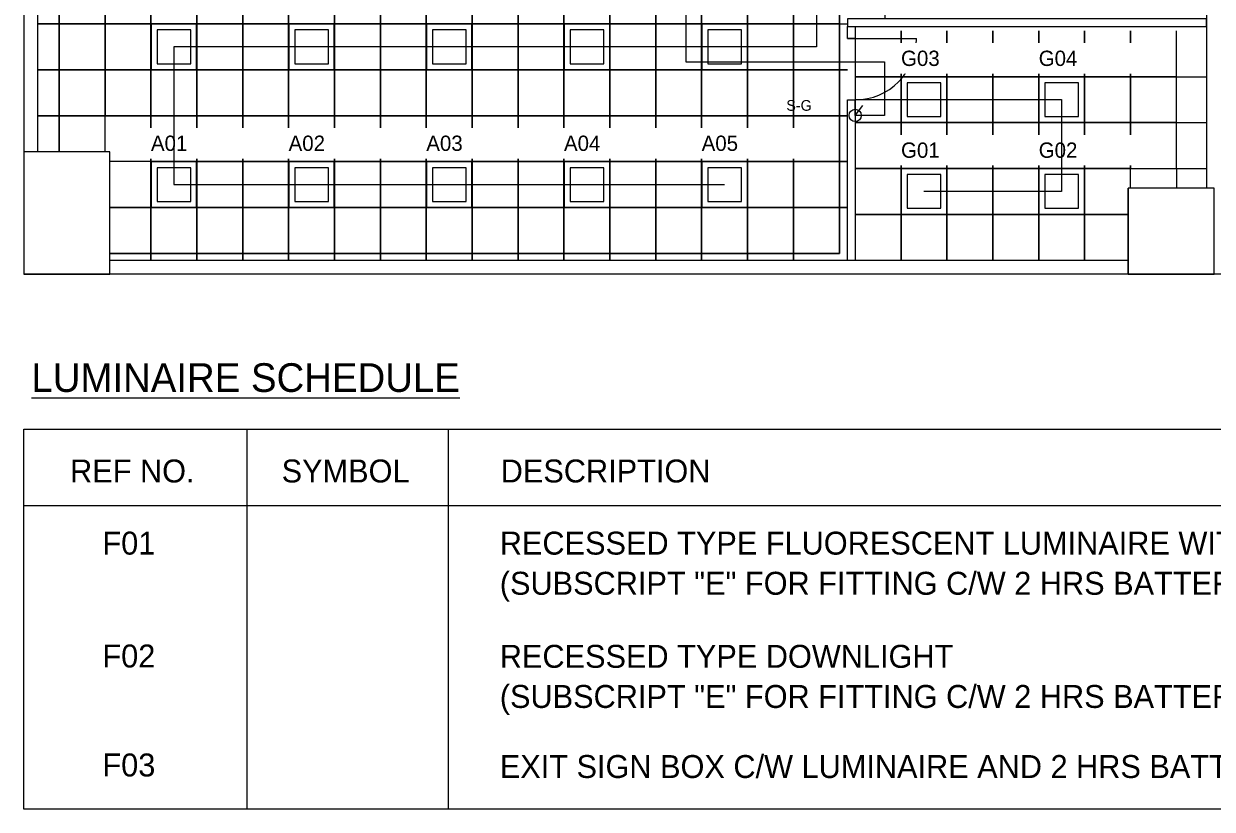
# Model space of a CAD drawing. Header units: millimetres. Extents: x 6000 to 109346, y -40506 to 46154.
# Drawn here: x 64346 to 79883, y 8934 to 19197 of the extents above; entities that cross this region are included whole.
import ezdxf

# ---------------------------------------------------------------- set-up
doc = ezdxf.new("R2010")
doc.units = ezdxf.units.MM
doc.layers.get('0').update_dxf_attribs({"lineweight": 9})
doc.layers.add('ARCH', color=7, linetype='Continuous', lineweight=5, true_color=0xa0a0a0)
doc.layers.add('Ceiling Grid', color=7, linetype='Continuous', lineweight=5, true_color=0xd2d2d2)
for name, color, linetype in [('E-LIGHT-CONTROLS', 6, 'Continuous'), ('E-LIGHT-ROUTE-A', 1, 'Continuous'), ('E-LIGHT-ROUTE-G', 7, 'Continuous'), ('E-OFFICE-WORK', 7, 'Continuous')]:
    doc.layers.add(name, color=color, linetype=linetype)

msp = doc.modelspace()

# ---------------------------------------------------------------- linework, layer by layer
at = {"lineweight": 15}
for p, q in [((67263.6, 13900.3), (67263.6, 8933.7)), ((69893.5, 13900.3), (69893.5, 8933.7)), ((64345.9, 12900.3), (99829, 12900.3))]:
    msp.add_line(p, q, dxfattribs=at)
msp.add_lwpolyline([(64345.9, 13900.3), (99829, 13900.3), (99829, 8933.7), (64345.9, 8933.7)], close=True, dxfattribs=at)
at = {"layer": 'ARCH', "linetype": 'ByBlock', "lineweight": 9}
for p, q in [((64345.9, 38775.6), (64345.9, 15925.6)), ((64525.9, 30363.1), (64525.9, 17525.6))]:
    msp.add_line(p, q, dxfattribs=at)
at = {"layer": 'ARCH', "lineweight": 15}
for p, q in [((79808.4, 30363.1), (79808.4, 17050.6)), ((75115, 19003.1), (76015, 19003.1)), ((78783.4, 15925.6), (78783.4, 17050.6)), ((78783.4, 16105.6), (65470.9, 16105.6)), ((109345.9, 15925.6), (64345.9, 15925.6))]:
    msp.add_line(p, q, dxfattribs=at)
for points in [[(79808.4, 19262.5), (75115, 19262.5), (75115, 19162.5), (79808.4, 19162.5)], [(75215, 19003.1), (75115, 19003.1), (75115, 19162.5), (75215, 19162.5)], [(75215, 18203.1), (75215, 16105.6), (75115, 16105.6), (75115, 18203.1)], [(64345.9, 15925.6), (65470.9, 15925.6), (65470.9, 17525.6), (64345.9, 17525.6)], [(78783.4, 15925.6), (79908.4, 15925.6), (79908.4, 17050.6), (78783.4, 17050.6)]]:
    msp.add_lwpolyline(points, close=True, dxfattribs=at)
msp.add_arc((75215, 19003.1), 800, 270, 0, dxfattribs=at)
at = {"layer": 'Ceiling Grid', "lineweight": 15}
for p, q in [((64808.4, 19195.6), (64808.4, 19795.6)), ((64808.4, 19195.6), (64525.9, 19195.6)), ((64525.9, 19195.6), (64808.4, 19195.6)), ((64808.4, 18595.6), (64808.4, 19195.6)), ((75008.4, 19195.6), (75008.4, 18595.6)), ((75215, 19105.6), (75215, 18505.6)), ((75815, 18505.6), (75815, 19105.6)), ((75815, 19105.6), (75815, 18505.6)), ((76415, 18505.6), (76415, 19105.6)), ((76415, 19105.6), (76415, 18505.6)), ((77015, 18505.6), (77015, 19105.6)), ((77015, 19105.6), (77015, 18505.6)), ((77615, 18505.6), (77615, 19105.6)), ((77615, 19105.6), (77615, 18505.6)), ((78215, 18505.6), (78215, 19105.6)), ((78215, 19105.6), (78215, 18505.6)), ((78815, 18505.6), (78815, 19105.6)), ((78815, 19105.6), (78815, 18505.6)), ((79415, 18505.6), (79415, 19105.6)), ((64808.4, 18595.6), (64525.9, 18595.6)), ((64525.9, 18595.6), (64808.4, 18595.6)), ((64808.4, 17995.6), (64808.4, 18595.6)), ((75115, 18595.6), (75008.4, 18595.6)), ((75008.4, 18595.6), (75008.4, 17995.6)), ((75008.4, 18595.6), (75115, 18595.6)), ((75215, 18505.6), (75815, 18505.6)), ((75815, 18505.6), (76415, 18505.6)), ((76415, 18505.6), (77015, 18505.6)), ((77015, 18505.6), (77615, 18505.6)), ((77615, 18505.6), (78215, 18505.6)), ((78215, 18505.6), (78815, 18505.6)), ((78815, 18505.6), (79415, 18505.6)), ((79415, 18505.6), (79808.4, 18505.6)), ((64808.4, 17995.6), (64525.9, 17995.6)), ((64525.9, 17995.6), (64808.4, 17995.6)), ((64808.4, 17525.6), (64808.4, 17995.6)), ((65408.4, 17995.6), (64808.4, 17995.6)), ((64808.4, 17995.6), (64808.4, 17525.6)), ((65408.4, 17525.6), (65408.4, 17995.6)), ((66008.4, 17995.6), (65408.4, 17995.6)), ((66008.4, 17395.6), (66008.4, 17995.6)), ((75115, 17995.6), (75008.4, 17995.6)), ((75008.4, 17995.6), (75008.4, 17395.6)), ((75008.4, 17995.6), (75115, 17995.6)), ((79415, 17905.6), (79808.4, 17905.6)), ((66008.4, 17395.6), (65470.9, 17395.6)), ((66008.4, 16795.6), (66008.4, 17395.6)), ((75115, 17395.6), (75008.4, 17395.6)), ((75008.4, 17395.6), (75008.4, 16795.6)), ((75008.4, 17395.6), (75115, 17395.6)), ((78815, 17305.6), (78215, 17305.6)), ((78215, 17305.6), (78215, 16705.6)), ((78815, 17050.6), (78815, 17305.6)), ((79415, 17305.6), (79415, 17050.6)), ((79415, 17305.6), (79808.4, 17305.6)), ((66008.4, 16795.6), (65470.9, 16795.6)), ((65470.9, 16795.6), (66008.4, 16795.6)), ((66008.4, 16195.6), (66008.4, 16795.6)), ((75115, 16795.6), (75008.4, 16795.6)), ((75008.4, 16795.6), (75008.4, 16195.6)), ((75008.4, 16795.6), (75115, 16795.6)), ((75815, 16705.6), (75215, 16705.6)), ((75215, 16705.6), (75215, 16105.6)), ((75815, 16105.6), (75815, 16705.6)), ((76415, 16705.6), (75815, 16705.6)), ((75815, 16705.6), (75815, 16105.6)), ((76415, 16105.6), (76415, 16705.6)), ((77015, 16705.6), (76415, 16705.6)), ((76415, 16705.6), (76415, 16105.6)), ((77015, 16105.6), (77015, 16705.6)), ((77615, 16705.6), (77015, 16705.6)), ((77015, 16705.6), (77015, 16105.6)), ((77615, 16105.6), (77615, 16705.6)), ((78215, 16705.6), (77615, 16705.6)), ((77615, 16705.6), (77615, 16105.6)), ((78783.4, 16705.6), (78215, 16705.6)), ((78215, 16705.6), (78215, 16105.6)), ((78215, 16705.6), (78783.4, 16705.6)), ((78215, 16105.6), (78215, 16705.6)), ((66008.4, 16195.6), (65470.9, 16195.6)), ((65470.9, 16195.6), (66008.4, 16195.6)), ((66008.4, 16105.6), (66008.4, 16195.6)), ((66608.4, 16195.6), (66008.4, 16195.6)), ((66008.4, 16195.6), (66008.4, 16105.6)), ((66608.4, 16105.6), (66608.4, 16195.6)), ((67208.4, 16195.6), (66608.4, 16195.6)), ((66608.4, 16195.6), (66608.4, 16105.6)), ((67208.4, 16105.6), (67208.4, 16195.6)), ((67808.4, 16195.6), (67208.4, 16195.6)), ((67208.4, 16195.6), (67208.4, 16105.6)), ((67808.4, 16105.6), (67808.4, 16195.6)), ((68408.4, 16195.6), (67808.4, 16195.6)), ((67808.4, 16195.6), (67808.4, 16105.6)), ((68408.4, 16105.6), (68408.4, 16195.6)), ((69008.4, 16195.6), (68408.4, 16195.6)), ((68408.4, 16195.6), (68408.4, 16105.6)), ((69008.4, 16105.6), (69008.4, 16195.6)), ((69608.4, 16195.6), (69008.4, 16195.6)), ((69008.4, 16195.6), (69008.4, 16105.6)), ((69608.4, 16105.6), (69608.4, 16195.6)), ((70208.4, 16195.6), (69608.4, 16195.6)), ((69608.4, 16195.6), (69608.4, 16105.6)), ((70208.4, 16105.6), (70208.4, 16195.6)), ((70808.4, 16195.6), (70208.4, 16195.6)), ((70208.4, 16195.6), (70208.4, 16105.6)), ((70808.4, 16105.6), (70808.4, 16195.6)), ((71408.4, 16195.6), (70808.4, 16195.6)), ((70808.4, 16195.6), (70808.4, 16105.6)), ((71408.4, 16105.6), (71408.4, 16195.6)), ((72008.4, 16195.6), (71408.4, 16195.6)), ((71408.4, 16195.6), (71408.4, 16105.6)), ((72008.4, 16105.6), (72008.4, 16195.6)), ((72608.4, 16195.6), (72008.4, 16195.6)), ((72008.4, 16195.6), (72008.4, 16105.6)), ((72608.4, 16105.6), (72608.4, 16195.6)), ((73208.4, 16195.6), (72608.4, 16195.6)), ((72608.4, 16195.6), (72608.4, 16105.6)), ((73208.4, 16105.6), (73208.4, 16195.6)), ((73808.4, 16195.6), (73208.4, 16195.6)), ((73208.4, 16195.6), (73208.4, 16105.6)), ((73808.4, 16105.6), (73808.4, 16195.6)), ((74408.4, 16195.6), (73808.4, 16195.6)), ((73808.4, 16195.6), (73808.4, 16105.6)), ((74408.4, 16105.6), (74408.4, 16195.6)), ((75008.4, 16195.6), (74408.4, 16195.6)), ((74408.4, 16195.6), (74408.4, 16105.6))]:
    msp.add_line(p, q, dxfattribs=at)
for points in [[(65408.4, 19795.6), (64808.4, 19795.6), (64808.4, 19195.6), (65408.4, 19195.6)], [(66008.4, 19795.6), (65408.4, 19795.6), (65408.4, 19195.6), (66008.4, 19195.6)], [(66608.4, 19795.6), (66008.4, 19795.6), (66008.4, 19195.6), (66608.4, 19195.6)], [(67208.4, 19795.6), (66608.4, 19795.6), (66608.4, 19195.6), (67208.4, 19195.6)], [(67808.4, 19795.6), (67208.4, 19795.6), (67208.4, 19195.6), (67808.4, 19195.6)], [(68408.4, 19795.6), (67808.4, 19795.6), (67808.4, 19195.6), (68408.4, 19195.6)], [(69008.4, 19795.6), (68408.4, 19795.6), (68408.4, 19195.6), (69008.4, 19195.6)], [(69608.4, 19795.6), (69008.4, 19795.6), (69008.4, 19195.6), (69608.4, 19195.6)], [(70208.4, 19795.6), (69608.4, 19795.6), (69608.4, 19195.6), (70208.4, 19195.6)], [(70808.4, 19795.6), (70208.4, 19795.6), (70208.4, 19195.6), (70808.4, 19195.6)], [(71408.4, 19795.6), (70808.4, 19795.6), (70808.4, 19195.6), (71408.4, 19195.6)], [(72008.4, 19795.6), (71408.4, 19795.6), (71408.4, 19195.6), (72008.4, 19195.6)], [(72608.4, 19795.6), (72008.4, 19795.6), (72008.4, 19195.6), (72608.4, 19195.6)], [(73208.4, 19795.6), (72608.4, 19795.6), (72608.4, 19195.6), (73208.4, 19195.6)], [(73808.4, 19795.6), (73208.4, 19795.6), (73208.4, 19195.6), (73808.4, 19195.6)], [(74408.4, 19795.6), (73808.4, 19795.6), (73808.4, 19195.6), (74408.4, 19195.6)], [(75008.4, 19795.6), (74408.4, 19795.6), (74408.4, 19195.6), (75008.4, 19195.6)], [(65408.4, 19195.6), (64808.4, 19195.6), (64808.4, 18595.6), (65408.4, 18595.6)], [(66008.4, 19195.6), (65408.4, 19195.6), (65408.4, 18595.6), (66008.4, 18595.6)], [(66608.4, 19195.6), (66008.4, 19195.6), (66008.4, 18595.6), (66608.4, 18595.6)], [(67208.4, 19195.6), (66608.4, 19195.6), (66608.4, 18595.6), (67208.4, 18595.6)], [(67808.4, 19195.6), (67208.4, 19195.6), (67208.4, 18595.6), (67808.4, 18595.6)], [(68408.4, 19195.6), (67808.4, 19195.6), (67808.4, 18595.6), (68408.4, 18595.6)], [(69008.4, 19195.6), (68408.4, 19195.6), (68408.4, 18595.6), (69008.4, 18595.6)], [(69608.4, 19195.6), (69008.4, 19195.6), (69008.4, 18595.6), (69608.4, 18595.6)], [(70208.4, 19195.6), (69608.4, 19195.6), (69608.4, 18595.6), (70208.4, 18595.6)], [(70808.4, 19195.6), (70208.4, 19195.6), (70208.4, 18595.6), (70808.4, 18595.6)], [(71408.4, 19195.6), (70808.4, 19195.6), (70808.4, 18595.6), (71408.4, 18595.6)], [(72008.4, 19195.6), (71408.4, 19195.6), (71408.4, 18595.6), (72008.4, 18595.6)], [(72608.4, 19195.6), (72008.4, 19195.6), (72008.4, 18595.6), (72608.4, 18595.6)], [(73208.4, 19195.6), (72608.4, 19195.6), (72608.4, 18595.6), (73208.4, 18595.6)], [(73808.4, 19195.6), (73208.4, 19195.6), (73208.4, 18595.6), (73808.4, 18595.6)], [(74408.4, 19195.6), (73808.4, 19195.6), (73808.4, 18595.6), (74408.4, 18595.6)], [(75008.4, 19195.6), (74408.4, 19195.6), (74408.4, 18595.6), (75008.4, 18595.6)], [(65408.4, 18595.6), (64808.4, 18595.6), (64808.4, 17995.6), (65408.4, 17995.6)], [(66008.4, 18595.6), (65408.4, 18595.6), (65408.4, 17995.6), (66008.4, 17995.6)], [(66608.4, 18595.6), (66008.4, 18595.6), (66008.4, 17995.6), (66608.4, 17995.6)], [(67208.4, 18595.6), (66608.4, 18595.6), (66608.4, 17995.6), (67208.4, 17995.6)], [(67808.4, 18595.6), (67208.4, 18595.6), (67208.4, 17995.6), (67808.4, 17995.6)], [(68408.4, 18595.6), (67808.4, 18595.6), (67808.4, 17995.6), (68408.4, 17995.6)], [(69008.4, 18595.6), (68408.4, 18595.6), (68408.4, 17995.6), (69008.4, 17995.6)], [(69608.4, 18595.6), (69008.4, 18595.6), (69008.4, 17995.6), (69608.4, 17995.6)], [(70208.4, 18595.6), (69608.4, 18595.6), (69608.4, 17995.6), (70208.4, 17995.6)], [(70808.4, 18595.6), (70208.4, 18595.6), (70208.4, 17995.6), (70808.4, 17995.6)], [(71408.4, 18595.6), (70808.4, 18595.6), (70808.4, 17995.6), (71408.4, 17995.6)], [(72008.4, 18595.6), (71408.4, 18595.6), (71408.4, 17995.6), (72008.4, 17995.6)], [(72608.4, 18595.6), (72008.4, 18595.6), (72008.4, 17995.6), (72608.4, 17995.6)], [(73208.4, 18595.6), (72608.4, 18595.6), (72608.4, 17995.6), (73208.4, 17995.6)], [(73808.4, 18595.6), (73208.4, 18595.6), (73208.4, 17995.6), (73808.4, 17995.6)], [(74408.4, 18595.6), (73808.4, 18595.6), (73808.4, 17995.6), (74408.4, 17995.6)], [(75008.4, 18595.6), (74408.4, 18595.6), (74408.4, 17995.6), (75008.4, 17995.6)], [(75815, 18505.6), (75215, 18505.6), (75215, 17905.6), (75815, 17905.6)], [(76415, 18505.6), (75815, 18505.6), (75815, 17905.6), (76415, 17905.6)], [(77015, 18505.6), (76415, 18505.6), (76415, 17905.6), (77015, 17905.6)], [(77615, 18505.6), (77015, 18505.6), (77015, 17905.6), (77615, 17905.6)], [(78215, 18505.6), (77615, 18505.6), (77615, 17905.6), (78215, 17905.6)], [(78815, 18505.6), (78215, 18505.6), (78215, 17905.6), (78815, 17905.6)], [(79415, 18505.6), (78815, 18505.6), (78815, 17905.6), (79415, 17905.6)], [(66608.4, 17995.6), (66008.4, 17995.6), (66008.4, 17395.6), (66608.4, 17395.6)], [(67208.4, 17995.6), (66608.4, 17995.6), (66608.4, 17395.6), (67208.4, 17395.6)], [(67808.4, 17995.6), (67208.4, 17995.6), (67208.4, 17395.6), (67808.4, 17395.6)], [(68408.4, 17995.6), (67808.4, 17995.6), (67808.4, 17395.6), (68408.4, 17395.6)], [(69008.4, 17995.6), (68408.4, 17995.6), (68408.4, 17395.6), (69008.4, 17395.6)], [(69608.4, 17995.6), (69008.4, 17995.6), (69008.4, 17395.6), (69608.4, 17395.6)], [(70208.4, 17995.6), (69608.4, 17995.6), (69608.4, 17395.6), (70208.4, 17395.6)], [(70808.4, 17995.6), (70208.4, 17995.6), (70208.4, 17395.6), (70808.4, 17395.6)], [(71408.4, 17995.6), (70808.4, 17995.6), (70808.4, 17395.6), (71408.4, 17395.6)], [(72008.4, 17995.6), (71408.4, 17995.6), (71408.4, 17395.6), (72008.4, 17395.6)], [(72608.4, 17995.6), (72008.4, 17995.6), (72008.4, 17395.6), (72608.4, 17395.6)], [(73208.4, 17995.6), (72608.4, 17995.6), (72608.4, 17395.6), (73208.4, 17395.6)], [(73808.4, 17995.6), (73208.4, 17995.6), (73208.4, 17395.6), (73808.4, 17395.6)], [(74408.4, 17995.6), (73808.4, 17995.6), (73808.4, 17395.6), (74408.4, 17395.6)], [(75008.4, 17995.6), (74408.4, 17995.6), (74408.4, 17395.6), (75008.4, 17395.6)], [(75815, 17905.6), (75215, 17905.6), (75215, 17305.6), (75815, 17305.6)], [(76415, 17905.6), (75815, 17905.6), (75815, 17305.6), (76415, 17305.6)], [(77015, 17905.6), (76415, 17905.6), (76415, 17305.6), (77015, 17305.6)], [(77615, 17905.6), (77015, 17905.6), (77015, 17305.6), (77615, 17305.6)], [(78215, 17905.6), (77615, 17905.6), (77615, 17305.6), (78215, 17305.6)], [(78815, 17905.6), (78215, 17905.6), (78215, 17305.6), (78815, 17305.6)], [(79415, 17905.6), (78815, 17905.6), (78815, 17305.6), (79415, 17305.6)], [(66608.4, 17395.6), (66008.4, 17395.6), (66008.4, 16795.6), (66608.4, 16795.6)], [(67208.4, 17395.6), (66608.4, 17395.6), (66608.4, 16795.6), (67208.4, 16795.6)], [(67808.4, 17395.6), (67208.4, 17395.6), (67208.4, 16795.6), (67808.4, 16795.6)], [(68408.4, 17395.6), (67808.4, 17395.6), (67808.4, 16795.6), (68408.4, 16795.6)], [(69008.4, 17395.6), (68408.4, 17395.6), (68408.4, 16795.6), (69008.4, 16795.6)], [(69608.4, 17395.6), (69008.4, 17395.6), (69008.4, 16795.6), (69608.4, 16795.6)], [(70208.4, 17395.6), (69608.4, 17395.6), (69608.4, 16795.6), (70208.4, 16795.6)], [(70808.4, 17395.6), (70208.4, 17395.6), (70208.4, 16795.6), (70808.4, 16795.6)], [(71408.4, 17395.6), (70808.4, 17395.6), (70808.4, 16795.6), (71408.4, 16795.6)], [(72008.4, 17395.6), (71408.4, 17395.6), (71408.4, 16795.6), (72008.4, 16795.6)], [(72608.4, 17395.6), (72008.4, 17395.6), (72008.4, 16795.6), (72608.4, 16795.6)], [(73208.4, 17395.6), (72608.4, 17395.6), (72608.4, 16795.6), (73208.4, 16795.6)], [(73808.4, 17395.6), (73208.4, 17395.6), (73208.4, 16795.6), (73808.4, 16795.6)], [(74408.4, 17395.6), (73808.4, 17395.6), (73808.4, 16795.6), (74408.4, 16795.6)], [(75008.4, 17395.6), (74408.4, 17395.6), (74408.4, 16795.6), (75008.4, 16795.6)], [(75815, 17305.6), (75215, 17305.6), (75215, 16705.6), (75815, 16705.6)], [(76415, 17305.6), (75815, 17305.6), (75815, 16705.6), (76415, 16705.6)], [(77015, 17305.6), (76415, 17305.6), (76415, 16705.6), (77015, 16705.6)], [(77615, 17305.6), (77015, 17305.6), (77015, 16705.6), (77615, 16705.6)], [(78215, 17305.6), (77615, 17305.6), (77615, 16705.6), (78215, 16705.6)], [(66608.4, 16795.6), (66008.4, 16795.6), (66008.4, 16195.6), (66608.4, 16195.6)], [(67208.4, 16795.6), (66608.4, 16795.6), (66608.4, 16195.6), (67208.4, 16195.6)], [(67808.4, 16795.6), (67208.4, 16795.6), (67208.4, 16195.6), (67808.4, 16195.6)], [(68408.4, 16795.6), (67808.4, 16795.6), (67808.4, 16195.6), (68408.4, 16195.6)], [(69008.4, 16795.6), (68408.4, 16795.6), (68408.4, 16195.6), (69008.4, 16195.6)], [(69608.4, 16795.6), (69008.4, 16795.6), (69008.4, 16195.6), (69608.4, 16195.6)], [(70208.4, 16795.6), (69608.4, 16795.6), (69608.4, 16195.6), (70208.4, 16195.6)], [(70808.4, 16795.6), (70208.4, 16795.6), (70208.4, 16195.6), (70808.4, 16195.6)], [(71408.4, 16795.6), (70808.4, 16795.6), (70808.4, 16195.6), (71408.4, 16195.6)], [(72008.4, 16795.6), (71408.4, 16795.6), (71408.4, 16195.6), (72008.4, 16195.6)], [(72608.4, 16795.6), (72008.4, 16795.6), (72008.4, 16195.6), (72608.4, 16195.6)], [(73208.4, 16795.6), (72608.4, 16795.6), (72608.4, 16195.6), (73208.4, 16195.6)], [(73808.4, 16795.6), (73208.4, 16795.6), (73208.4, 16195.6), (73808.4, 16195.6)], [(74408.4, 16795.6), (73808.4, 16795.6), (73808.4, 16195.6), (74408.4, 16195.6)], [(75008.4, 16795.6), (74408.4, 16795.6), (74408.4, 16195.6), (75008.4, 16195.6)]]:
    msp.add_lwpolyline(points, close=True, dxfattribs=at)
msp.add_lwpolyline([(75608.4, 19262.5), (75608.4, 19795.6), (75008.4, 19795.6), (75008.4, 19195.6), (75115, 19195.6)], dxfattribs=at)
at = {"layer": 'E-LIGHT-CONTROLS', "lineweight": 15}
msp.add_line((75215, 18000), (75315, 18130), dxfattribs=at)
msp.add_circle((75215, 18000), 80, dxfattribs=at)
at = {"layer": 'E-OFFICE-WORK', "lineweight": 15}
for points in [[(66010.9, 18598.1), (66605.9, 18598.1), (66605.9, 19193.1), (66010.9, 19193.1)], [(66088.4, 18675.6), (66528.4, 18675.6), (66528.4, 19115.6), (66088.4, 19115.6)], [(67810.9, 18598.1), (68405.9, 18598.1), (68405.9, 19193.1), (67810.9, 19193.1)], [(67888.4, 18675.6), (68328.4, 18675.6), (68328.4, 19115.6), (67888.4, 19115.6)], [(69610.9, 18598.1), (70205.9, 18598.1), (70205.9, 19193.1), (69610.9, 19193.1)], [(69688.4, 18675.6), (70128.4, 18675.6), (70128.4, 19115.6), (69688.4, 19115.6)], [(71410.9, 18598.1), (72005.9, 18598.1), (72005.9, 19193.1), (71410.9, 19193.1)], [(71488.4, 18675.6), (71928.4, 18675.6), (71928.4, 19115.6), (71488.4, 19115.6)], [(73210.9, 18598.1), (73805.9, 18598.1), (73805.9, 19193.1), (73210.9, 19193.1)], [(73288.4, 18675.6), (73728.4, 18675.6), (73728.4, 19115.6), (73288.4, 19115.6)], [(75817.5, 17908.1), (76412.5, 17908.1), (76412.5, 18503.1), (75817.5, 18503.1)], [(77617.5, 17908.1), (78212.5, 17908.1), (78212.5, 18503.1), (77617.5, 18503.1)], [(75895, 17985.6), (76335, 17985.6), (76335, 18425.6), (75895, 18425.6)], [(77695, 17985.6), (78135, 17985.6), (78135, 18425.6), (77695, 18425.6)], [(66010.9, 16798.1), (66605.9, 16798.1), (66605.9, 17393.1), (66010.9, 17393.1)], [(66088.4, 16875.6), (66528.4, 16875.6), (66528.4, 17315.6), (66088.4, 17315.6)], [(67810.9, 16798.1), (68405.9, 16798.1), (68405.9, 17393.1), (67810.9, 17393.1)], [(67888.4, 16875.6), (68328.4, 16875.6), (68328.4, 17315.6), (67888.4, 17315.6)], [(69610.9, 16798.1), (70205.9, 16798.1), (70205.9, 17393.1), (69610.9, 17393.1)], [(69688.4, 16875.6), (70128.4, 16875.6), (70128.4, 17315.6), (69688.4, 17315.6)], [(71410.9, 16798.1), (72005.9, 16798.1), (72005.9, 17393.1), (71410.9, 17393.1)], [(71488.4, 16875.6), (71928.4, 16875.6), (71928.4, 17315.6), (71488.4, 17315.6)], [(73210.9, 16798.1), (73805.9, 16798.1), (73805.9, 17393.1), (73210.9, 17393.1)], [(73288.4, 16875.6), (73728.4, 16875.6), (73728.4, 17315.6), (73288.4, 17315.6)], [(75817.5, 16708.1), (76412.5, 16708.1), (76412.5, 17303.1), (75817.5, 17303.1)], [(77617.5, 16708.1), (78212.5, 16708.1), (78212.5, 17303.1), (77617.5, 17303.1)], [(75895, 16785.6), (76335, 16785.6), (76335, 17225.6), (75895, 17225.6)], [(77695, 16785.6), (78135, 16785.6), (78135, 17225.6), (77695, 17225.6)]]:
    msp.add_lwpolyline(points, close=True, dxfattribs=at)

# ---------------------------------------------------------------- texts
at = {"linetype": 'ByBlock', "lineweight": 15}
for s, height, p in [('%%ULUMINAIRE SCHEDULE', 375, (64446.1, 14386.3)), ('REF NO.', 300, (64951.6, 13203.3)), ('SYMBOL', 300, (67717.1, 13203.3)), ('DESCRIPTION', 300, (70581.5, 13203.3)), ('F01', 300, (65374.6, 12260.5)), ('RECESSED TYPE FLUORESCENT LUMINAIRE WITH PARABOLIC REFLECTOR', 300, (70569.4, 12260.5)), ('(SUBSCRIPT "E" FOR FITTING C/W 2 HRS BATTERY)', 300, (70569.4, 11736)), ('F02', 300, (65374.6, 10785.7)), ('RECESSED TYPE DOWNLIGHT', 300, (70569.4, 10781.5)), ('(SUBSCRIPT "E" FOR FITTING C/W 2 HRS BATTERY)', 300, (70569.4, 10257.1)), ('F03', 300, (65374.6, 9361.8)), ('EXIT SIGN BOX C/W LUMINAIRE AND 2 HRS BATTERY', 300, (70569.4, 9341.5))]:
    msp.add_text(s, height=height, dxfattribs=at).set_placement(p)
at = {"layer": 'E-LIGHT-CONTROLS', "lineweight": 15, "insert": (74315, 18200), "char_height": 140, "width": 800, "attachment_point": 1}
msp.add_mtext('S-G', dxfattribs=at)

# ---------------------------------------------------------------- next in the draw order: texts
at = {"layer": 'E-OFFICE-WORK', "lineweight": 15, "char_height": 200, "width": 1150, "attachment_point": 1, "bg_fill": 3, "box_fill_scale": 1.5, "bg_fill_color": 256, "bg_fill_true_color": 13158600, "bg_fill_transparency": 0}
for s, insert in [('G03', (75815, 18845.6)), ('G04', (77615, 18845.6)), ('A01', (66008.4, 17735.6)), ('A02', (67808.4, 17735.6)), ('A03', (69608.4, 17735.6)), ('A04', (71408.4, 17735.6)), ('A05', (73208.4, 17735.6)), ('G01', (75815, 17645.6)), ('G02', (77615, 17645.6))]:
    msp.add_mtext(s, dxfattribs=dict(at, insert=insert))

# ---------------------------------------------------------------- next in the draw order: linework, layer by layer
at = {"layer": 'E-LIGHT-ROUTE-A', "lineweight": 15}
msp.add_lwpolyline([(73000, 31488.1), (73550, 31488.1), (73550, 20695.6), (77108.4, 20695.6), (75308.4, 20695.6), (73508.4, 20695.6), (71708.4, 20695.6), (69908.4, 20695.6), (68108.4, 20695.6), (66308.4, 20695.6), (66308.4, 19495.6), (74708.4, 19495.6), (74708.4, 18895.6), (73508.4, 18895.6), (71708.4, 18895.6), (69908.4, 18895.6), (68108.4, 18895.6), (66308.4, 18895.6), (66308.4, 17095.6), (68108.4, 17095.6), (69908.4, 17095.6), (71708.4, 17095.6), (73508.4, 17095.6)], dxfattribs=at)
at = {"layer": 'E-LIGHT-ROUTE-G', "lineweight": 15}
msp.add_lwpolyline([(73000, 31488.1), (73000, 18700), (75600, 18700), (75600, 18000), (75215, 18000), (75215, 18205.6), (76115, 18205.6), (77915, 18205.6), (77915, 17005.6), (76115, 17005.6)], dxfattribs=at)

doc.saveas('drawing.dxf')
